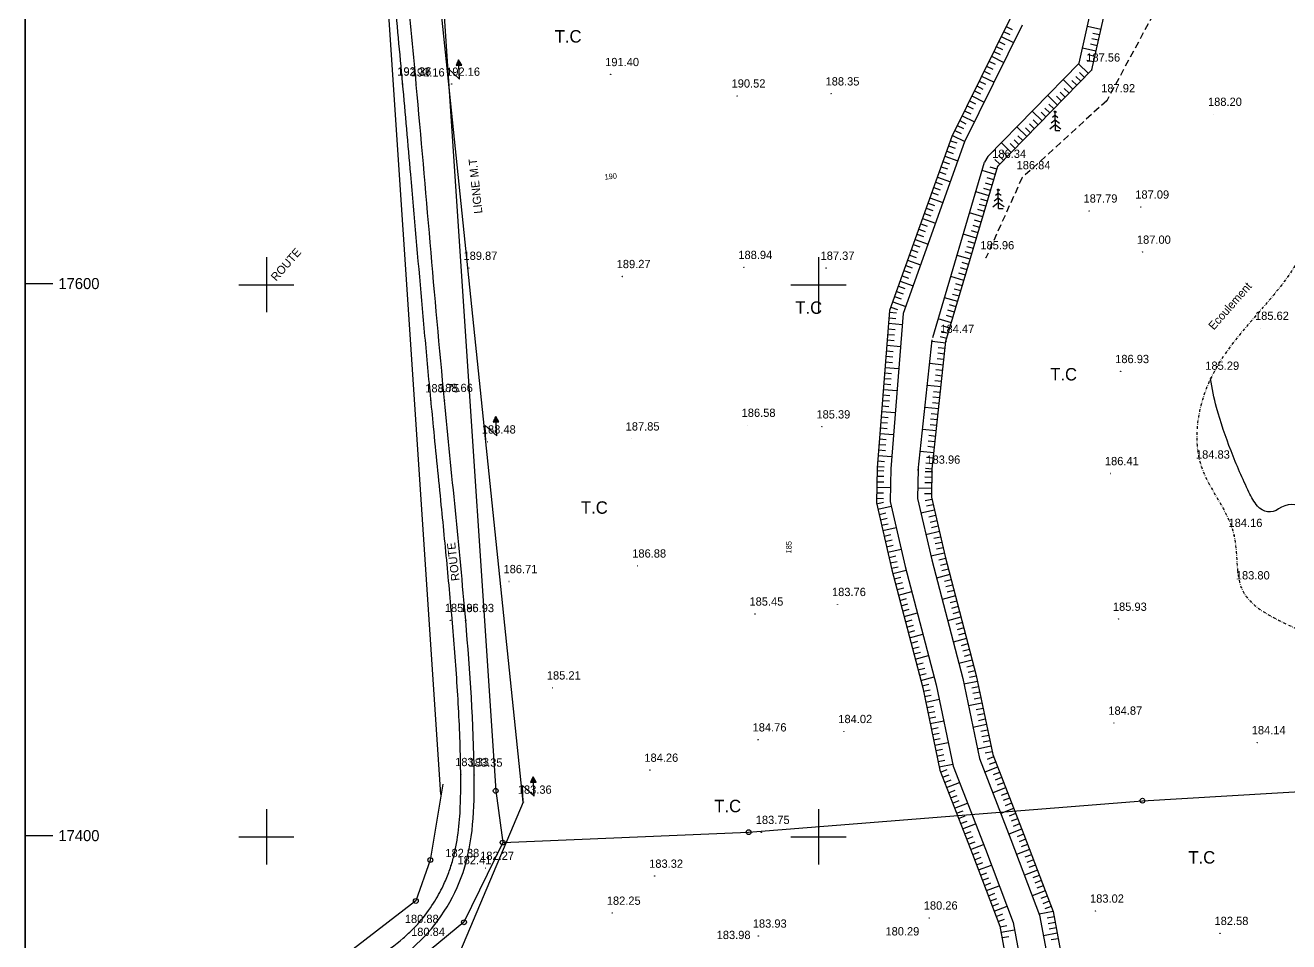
# Model space of a CAD drawing. Extents: x -83928 to -81707, y 15464 to 18601.
# Drawn here: x -83887.3 to -83429.7, y 17362 to 17694 of the extents above; entities that cross this region are included whole.
import ezdxf
from ezdxf.enums import TextEntityAlignment as Align

# ---------------------------------------------------------------- set-up
doc = ezdxf.new("R2010")
doc.units = 0
doc.header["$MEASUREMENT"] = 0
for name, pattern in [('ACAD_ISO03W100', [30, 12, -18]), ('INTERROMPU', [0.75, 0.5, -0.25]), ('TIRETPTx2', [2, 1, -0.5, 0, -0.5])]:
    doc.linetypes.add(name, pattern=pattern)
for name, color, linetype in [('ALT', 7, 'Continuous'), ('BORNE', 1, 'Continuous'), ('CarPerim', 7, 'Continuous'), ('Carroyage 1', 7, 'Continuous'), ('CarTexte', 7, 'Continuous'), ('CNiv_1', 1, 'Continuous'), ('CONST', 7, 'Continuous'), ('CORDONNE', 6, 'Continuous'), ('Cotation CN', 6, 'Continuous'), ('ECOULEMENT', 160, 'ACAD_ISO03W100'), ('electric', 50, 'Continuous'), ('LIMITE', 40, 'INTERROMPU'), ('POINTS', 3, 'Continuous'), ('Talus', 5, 'Continuous'), ('TITRE', 1, 'Continuous'), ('USL', 2, 'Continuous'), ('VOIRIE', 4, 'Continuous')]:
    doc.layers.add(name, color=color, linetype=linetype)

# ---------------------------------------------------------------- blocks, each defined once
blk = doc.blocks.new('CotaCNiv')
at = {"invisible_edges": 15}
blk.add_3dface([(-0.5, -0.5), (0.5, -0.5), (0.5, 0.5), (-0.5, 0.5)], dxfattribs=at)
blk.add_3dface([(-0.5, -0.5), (0.5, -0.5), (0.5, 0.5), (-0.5, 0.5)], dxfattribs=at)
blk.add_attdef('ALTCNIV', text='', height=0.4).set_placement((0, 0), align=Align.MIDDLE)
blk = doc.blocks.new('T10')
at = {"layer": 'USL'}
for p, q in [((0.02, 2.78), (-0.5, 2.4)), ((0.02, 3.53), (-0.26, 3.33)), ((-0.02, 3.53), (0.26, 3.33)), ((-0.02, 2.78), (0.5, 2.4)), ((0, 0), (0, 3.5)), ((-1, 0.34), (-0.02, 1.1)), ((0.02, 1.94), (-0.77, 1.36)), ((-0.02, 1.94), (0.77, 1.36)), ((-0.02, 1.1), (1.01, 0.34)), ((0, 0), (0.83, 0))]:
    blk.add_line(p, q, dxfattribs=at)
blk = doc.blocks.new('*X2')
for p, q in [((6.01, 6.5), (6.67, 7.16)), ((6.03, 6.56), (6.66, 7.19)), ((6.04, 6.5), (6.68, 7.14)), ((6.07, 6.63), (6.64, 7.21)), ((6.08, 6.5), (6.69, 7.12)), ((6.1, 6.7), (6.63, 7.23)), ((6.11, 6.5), (6.7, 7.09)), ((6.14, 6.77), (6.62, 7.26)), ((6.15, 6.5), (6.72, 7.07)), ((6.17, 6.84), (6.61, 7.28)), ((6.18, 6.5), (6.73, 7.05)), ((6.21, 6.91), (6.6, 7.3)), ((6.22, 6.5), (6.74, 7.02)), ((6.24, 6.98), (6.59, 7.33)), ((6.25, 6.5), (6.75, 7)), ((6.28, 7.06), (6.57, 7.35)), ((6.29, 6.5), (6.76, 6.97)), ((6.31, 7.13), (6.56, 7.38)), ((6.32, 6.5), (6.77, 6.95)), ((6.35, 7.2), (6.55, 7.4)), ((6.36, 6.5), (6.79, 6.93)), ((6.38, 7.27), (6.54, 7.42)), ((6.39, 6.5), (6.8, 6.9)), ((6.42, 7.34), (6.53, 7.45)), ((6.43, 6.5), (6.81, 6.88)), ((6.45, 7.41), (6.52, 7.47)), ((6.49, 7.48), (6.5, 7.49)), ((6.46, 6.5), (6.82, 6.86)), ((6.5, 6.5), (6.83, 6.83)), ((6.54, 6.5), (6.85, 6.81)), ((6.57, 6.5), (6.86, 6.79)), ((6.61, 6.5), (6.87, 6.76)), ((6.64, 6.5), (6.88, 6.74)), ((6.68, 6.5), (6.89, 6.72)), ((6.71, 6.5), (6.9, 6.69)), ((6.75, 6.5), (6.92, 6.67)), ((6.78, 6.5), (6.93, 6.64)), ((6.82, 6.5), (6.94, 6.62)), ((6.85, 6.5), (6.95, 6.6)), ((6.89, 6.5), (6.96, 6.57)), ((6.92, 6.5), (6.97, 6.55)), ((6.96, 6.5), (6.99, 6.53)), ((6.99, 6.5), (7, 6.5))]:
    blk.add_line(p, q)

msp = doc.modelspace()

# ---------------------------------------------------------------- linework, layer by layer
at = {"layer": 'BORNE', "color": 2, "extrusion": (4.63065e-06, 1.2885e-05, 1)}
for centre in [(-83716.93, 17416.65, 207.68), (-83482.7, 17413.05, 207.68), (-83625.32, 17401.68, 207.68), (-83714.4, 17397.89, 207.68), (-83740.62, 17391.57, 207.68), (-83745.85, 17376.74, 207.68), (-83728.43, 17369.02, 207.68)]:
    msp.add_circle(centre, 0.877, dxfattribs=at)
at = {"layer": 'CarPerim'}
msp.add_line((-83887.33, 18600.42), (-83887.33, 17000.42), dxfattribs=at)
at = {"layer": 'Carroyage 1'}
for p, q in [((-83887.33, 17610.42), (-83887.33, 17590.42)), ((-83800, 17610), (-83800, 17590)), ((-83600, 17610), (-83600, 17590)), ((-83887.33, 17600.42), (-83877.33, 17600.42)), ((-83810, 17600), (-83790, 17600)), ((-83610, 17600), (-83590, 17600)), ((-83887.33, 17410.42), (-83887.33, 17390.42)), ((-83800, 17410), (-83800, 17390)), ((-83600, 17410), (-83600, 17390)), ((-83887.33, 17400.42), (-83877.33, 17400.42)), ((-83810, 17400), (-83790, 17400)), ((-83610, 17400), (-83590, 17400))]:
    msp.add_line(p, q, dxfattribs=at)
at = {"layer": 'CNiv_1', "color": 0}
msp.add_lwpolyline([(-81721.1, 18600.42), (-81721.1, 15464.43), (-83887.33, 15464.43), (-83887.33, 18600.42)], close=True, dxfattribs=at)
at = {"layer": 'CNiv_1', "elevation": 185}
msp.add_lwpolyline([(-83169.31, 17527.63, 0.044303), (-83285.33, 17506.33, 0.002065), (-83326.25, 17494.82, 0.014558), (-83332, 17493, 0.346318), (-83340.62, 17479.47, -0.410778), (-83349.5, 17468.5, -0.098954), (-83360.59, 17469.46, -0.097114), (-83370.67, 17474.67, -0.034966), (-83376.39, 17479.9, 0.037505), (-83381.75, 17484.75, 0.082405), (-83395.33, 17492.1, -0.074314), (-83410.5, 17500, -0.169), (-83417.35, 17509.85, 0.179844), (-83424, 17519, 0.315693), (-83433.36, 17518.76, -0.406207), (-83441, 17519.8, -0.054237), (-83444.1, 17524.79, -0.019423), (-83450.6, 17539.8, -0.023646), (-83455.84, 17555.49, -0.036463), (-83458, 17566)], format="xyb", dxfattribs=at)
at = {"layer": 'CORDONNE', "extrusion": (0.000932032, -0.005533, 0.999984)}
for p, q in [((-83733.89, 17672.28, 207.6), (-83734.2, 17678.27, 207.63)), ((-83734.2, 17678.27, 207.63), (-83730, 17674.48, 207.61)), ((-83730.36, 17681.47, 207.65), (-83731.25, 17679.42, 207.64)), ((-83731.25, 17679.42, 207.64), (-83729.26, 17679.52, 207.63)), ((-83730, 17674.48, 207.61), (-83730.36, 17681.47, 207.65)), ((-83729.26, 17679.52, 207.63), (-83730.36, 17681.47, 207.65)), ((-83716.94, 17552.23, 206.05), (-83717.83, 17550.19, 206.04)), ((-83717.83, 17550.19, 206.04), (-83715.84, 17550.29, 206.04)), ((-83716.58, 17545.24, 206.01), (-83716.94, 17552.23, 206.05)), ((-83715.84, 17550.29, 206.04), (-83716.94, 17552.23, 206.05)), ((-83720.47, 17543.04, 206), (-83720.78, 17549.04, 206.03)), ((-83720.78, 17549.04, 206.03), (-83716.58, 17545.24, 206.01)), ((-83706.93, 17412.56, 204.39), (-83707.23, 17418.56, 204.42)), ((-83707.23, 17418.56, 204.42), (-83703.03, 17414.76, 204.4)), ((-83703.39, 17421.75, 204.44), (-83704.29, 17419.71, 204.42)), ((-83704.29, 17419.71, 204.42), (-83702.29, 17419.81, 204.42)), ((-83703.03, 17414.76, 204.4), (-83703.39, 17421.75, 204.44)), ((-83702.29, 17419.81, 204.42), (-83703.39, 17421.75, 204.44))]:
    msp.add_line(p, q, dxfattribs=at)
at = {"layer": 'ECOULEMENT', "linetype": 'ByBlock', "extrusion": (0.000932032, -0.005533, 0.999984)}
for p, q in [((-83505.6, 17680.29, 206.96), (-83499.27, 17708.64, 207.28)), ((-83501.03, 17677.81, 206.93), (-83494.39, 17707.55, 207.27)), ((-83538.66, 17646.41, 206.64), (-83505.6, 17680.29, 206.95)), ((-83535.08, 17642.92, 206.62), (-83501.03, 17677.81, 206.93)), ((-83558.65, 17580.92, 205.93), (-83539.88, 17644.34, 206.63)), ((-83553.86, 17579.5, 205.92), (-83535.08, 17642.92, 206.62)), ((-83563.91, 17532.66, 205.37), (-83558.83, 17580.03, 205.92)), ((-83558.94, 17532.13, 205.36), (-83553.86, 17579.5, 205.92))]:
    msp.add_line(p, q, dxfattribs=at)
for points, elevation in [([(-83530.91, 17696.65), (-83551.86, 17654.14), (-83574.41, 17591.04), (-83578.93, 17534.07)], 31.48), ([(-83526.42, 17694.44), (-83547.25, 17652.18), (-83569.48, 17589.98), (-83573.95, 17533.68)], 31.48), ([(-83538.82, 17646.85), (-83540.03, 17644.78)], 31.14), ([(-83578.93, 17534.07), (-83579.2, 17521.43), (-83573.61, 17497.2), (-83562.42, 17454.35), (-83556.2, 17424.54), (-83544.39, 17394.11), (-83534.44, 17368.02), (-83530.09, 17344.42), (-83526.98, 17325.79), (-83525.29, 17304.03)], 31.48), ([(-83573.93, 17533.97), (-83574.19, 17521.94), (-83568.75, 17498.4), (-83557.55, 17455.49), (-83551.39, 17425.96), (-83539.72, 17395.9), (-83529.61, 17369.38), (-83525.17, 17345.29), (-83522.02, 17326.4), (-83520.31, 17304.41)], 31.48), ([(-83564.07, 17533.76), (-83564.3, 17522.96), (-83559.17, 17500.76), (-83547.94, 17457.75), (-83541.89, 17428.78), (-83530.51, 17399.45), (-83520.07, 17372.05), (-83515.45, 17347), (-83512.21, 17327.59), (-83510.46, 17305.18)], 31.48), ([(-83559.07, 17533.65), (-83559.28, 17523.48), (-83554.31, 17501.95), (-83543.07, 17458.89), (-83537.08, 17430.2), (-83525.84, 17401.24), (-83515.23, 17373.41), (-83510.52, 17347.86), (-83507.24, 17328.2), (-83505.48, 17305.57)], 31.48)]:
    msp.add_lwpolyline(points, dxfattribs=dict(at, elevation=elevation))
at = {"layer": 'ECOULEMENT', "linetype": 'TIRETPTx2'}
msp.add_spline([(-83412.99, 17654.96, 206.38), (-83427.86, 17606.23, 205.84), (-83457.92, 17566.15, 205.46), (-83461.3, 17533.98, 205.08), (-83449.51, 17509.19, 204.74), (-83446.86, 17490.2, 204.51), (-83413.23, 17466.71, 204.12), (-83402.6, 17441.3, 203.78), (-83408.84, 17351.67, 202.72), (-83416.67, 17264.94, 201.7), (-83412.77, 17258.92, 201.62)], degree=3, dxfattribs=at)
at = {"layer": 'electric', "extrusion": (0.000932032, -0.005533, 0.999984)}
for q in [(-83747.24, 17800.8, 209.19), (-83732.36, 17352.56, 203.74)]:
    msp.add_line((-83706.93, 17412.56, 204.39), q, dxfattribs=at)
at = {"layer": 'LIMITE', "linetype": 'INTERROMPU', "ltscale": 5, "extrusion": (0.000932032, -0.005533, 0.999984), "elevation": 31.98}
msp.add_lwpolyline([(-83450.37, 17800.27), (-83454.12, 17752.44), (-83467.94, 17737.56), (-83470.06, 17714.77), (-83495.77, 17667.11), (-83526.42, 17639.24), (-83539.54, 17610.23)], dxfattribs=at)
at = {"layer": 'POINTS', "extrusion": (0.002059, -0.012217, 0.999923)}
for centre in [(-83675.54, 17675.27, -182.42), (-83675.54, 17675.27, -182.42), (-83501.28, 17676.92, -182.42), (-83750.84, 17671.87, -182.42), (-83750.83, 17671.77, -182.42), (-83745.94, 17671.52, -182.42), (-83733.13, 17671.77, -182.42), (-83733.13, 17671.77, -182.42), (-83595.71, 17668.26, -182.42), (-83595.71, 17668.26, -182.42), (-83629.75, 17667.5, -182.42), (-83629.75, 17667.5, -182.42), (-83495.86, 17665.77, -182.42), (-83457.19, 17660.87, -182.42), (-83535.33, 17642.02, -182.42), (-83526.51, 17637.9, -182.42), (-83483.53, 17627.26, -182.42), (-83502.27, 17625.83, -182.42), (-83539.64, 17608.89, -182.42), (-83482.93, 17610.91, -182.42), (-83482.93, 17610.91, -182.42), (-83726.84, 17605.08, -182.42), (-83726.84, 17605.08, -182.42), (-83627.29, 17605.38, -182.42), (-83627.29, 17605.38, -182.42), (-83597.51, 17605.09, -182.42), (-83597.51, 17605.09, -182.42), (-83671.36, 17602.08, -182.42), (-83671.36, 17602.08, -182.42), (-83440.16, 17583.33, -182.42), (-83440.16, 17583.33, -182.42), (-83554.11, 17578.6, -182.42), (-83490.8, 17567.67, -182.42), (-83490.8, 17567.67, -182.42), (-83458.17, 17565.25, -182.42), (-83458.17, 17565.25, -182.42), (-83740.69, 17557.06, -182.42), (-83735.73, 17557.2, -182.42), (-83626.1, 17548.19, -182.42), (-83626.1, 17548.19, -182.42), (-83599.01, 17547.61, -182.42), (-83599.01, 17547.61, -182.42), (-83720.19, 17542.16, -182.42), (-83720.19, 17542.16, -182.42), (-83668.11, 17543.25, -182.42), (-83668.11, 17543.25, -182.42), (-83559.18, 17531.22, -182.42), (-83461.54, 17533.08, -182.42), (-83461.54, 17533.08, -182.42), (-83494.53, 17530.69, -182.42), (-83494.53, 17530.69, -182.42), (-83449.75, 17508.29, -182.42), (-83449.75, 17508.29, -182.42), (-83665.72, 17497.22, -182.42), (-83665.72, 17497.22, -182.42), (-83712.35, 17491.56, -182.42), (-83712.35, 17491.56, -182.42), (-83447.1, 17489.3, -182.42), (-83447.1, 17489.3, -182.42), (-83593.37, 17483.27, -182.42), (-83593.37, 17483.27, -182.42), (-83733.62, 17477.48, -182.42), (-83728.05, 17477.45, -182.42), (-83623.26, 17479.81, -182.42), (-83623.26, 17479.81, -182.42), (-83491.63, 17477.92, -182.42), (-83491.63, 17477.92, -182.42), (-83696.65, 17453.03, -182.42), (-83696.65, 17453.03, -182.42), (-83493.28, 17440.27, -182.42), (-83493.28, 17440.27, -182.42), (-83591.08, 17437.24, -182.42), (-83591.08, 17437.24, -182.42), (-83622.13, 17434.21, -182.42), (-83622.13, 17434.21, -182.42), (-83441.34, 17433.2, -182.42), (-83441.34, 17433.2, -182.42), (-83729.86, 17421.65, -182.42), (-83724.98, 17421.45, -182.42), (-83661.33, 17423.22, -182.42), (-83661.33, 17423.22, -182.42), (-83707.17, 17411.65, -182.42), (-83707.17, 17411.65, -182.42), (-83620.98, 17400.69, -182.42), (-83620.98, 17400.69, -182.42), (-83733.41, 17388.69, -182.42), (-83729.01, 17386.13, -182.42), (-83720.8, 17387.68, -182.42), (-83659.59, 17384.82, -182.42), (-83659.59, 17384.82, -182.42), (-83674.94, 17371.41, -182.42), (-83499.91, 17372.18, -182.42), (-83499.91, 17372.18, -182.42), (-83560.13, 17369.68, -182.42), (-83560.13, 17369.68, -182.42), (-83622.05, 17363.13, -182.42), (-83622.05, 17363.13, -182.42), (-83454.82, 17364.08, -182.42), (-83454.82, 17364.08, -182.42)]:
    msp.add_circle(centre, 0.05, dxfattribs=at)
at = {"layer": 'Talus', "linetype": 'ByBlock', "extrusion": (0.000932032, -0.005533, 0.999984)}
for p, q in [((-83532.08, 17693.51, 207.24), (-83529.83, 17692.41, 207.23)), ((-83497.76, 17692.45, 207.1), (-83502.64, 17693.54, 207.11)), ((-83534.73, 17688.13, 207.21), (-83532.49, 17687.02, 207.2)), ((-83533.84, 17689.92, 207.22), (-83529.36, 17687.71, 207.2)), ((-83532.96, 17691.72, 207.23), (-83530.72, 17690.61, 207.22)), ((-83498.63, 17688.55, 207.06), (-83501.07, 17689.09, 207.06)), ((-83498.2, 17690.5, 207.08), (-83500.64, 17691.04, 207.08)), ((-83537.38, 17682.75, 207.18), (-83532.9, 17680.54, 207.16)), ((-83536.5, 17684.54, 207.19), (-83534.26, 17683.44, 207.18)), ((-83535.61, 17686.34, 207.2), (-83533.37, 17685.23, 207.19)), ((-83499.51, 17684.64, 207.01), (-83504.38, 17685.73, 207.02)), ((-83499.94, 17682.69, 206.99), (-83502.38, 17683.24, 207)), ((-83499.07, 17686.59, 207.03), (-83501.51, 17687.14, 207.04)), ((-83539.15, 17679.16, 207.16), (-83536.91, 17678.06, 207.15)), ((-83538.27, 17680.95, 207.17), (-83536.02, 17679.85, 207.16)), ((-83502.26, 17676.55, 206.92), (-83505.84, 17680.04, 206.95)), ((-83500.38, 17680.74, 206.97), (-83502.82, 17681.28, 206.97)), ((-83541.8, 17673.78, 207.14), (-83539.56, 17672.67, 207.13)), ((-83540.92, 17675.57, 207.14), (-83536.43, 17673.36, 207.13)), ((-83540.03, 17677.37, 207.15), (-83537.79, 17676.26, 207.15)), ((-83507.85, 17670.83, 206.87), (-83511.43, 17674.32, 206.89)), ((-83506.45, 17672.26, 206.88), (-83508.24, 17674, 206.9)), ((-83505.05, 17673.69, 206.9), (-83506.84, 17675.44, 206.91)), ((-83503.66, 17675.12, 206.91), (-83505.45, 17676.87, 206.92)), ((-83543.57, 17670.19, 207.12), (-83541.33, 17669.09, 207.11)), ((-83542.69, 17671.99, 207.13), (-83540.45, 17670.88, 207.12)), ((-83510.64, 17667.96, 206.85), (-83512.43, 17669.71, 206.86)), ((-83509.24, 17669.4, 206.86), (-83511.03, 17671.14, 206.87)), ((-83546.23, 17664.81, 207.09), (-83543.98, 17663.7, 207.08)), ((-83545.34, 17666.6, 207.1), (-83543.1, 17665.5, 207.09)), ((-83544.46, 17668.4, 207.11), (-83539.97, 17666.19, 207.09)), ((-83513.43, 17665.1, 206.82), (-83517.01, 17668.59, 206.84)), ((-83514.83, 17663.67, 206.81), (-83516.62, 17665.42, 206.82)), ((-83512.04, 17666.53, 206.83), (-83513.83, 17668.28, 206.84)), ((-83547.99, 17661.22, 207.07), (-83543.51, 17659.01, 207.06)), ((-83547.11, 17663.02, 207.08), (-83544.87, 17661.91, 207.07)), ((-83519.02, 17659.38, 206.77), (-83522.6, 17662.87, 206.79)), ((-83517.62, 17660.81, 206.78), (-83519.41, 17662.55, 206.79)), ((-83516.23, 17662.24, 206.8), (-83518.02, 17663.99, 206.81)), ((-83550.65, 17655.84, 207.04), (-83548.4, 17654.74, 207.04)), ((-83549.76, 17657.63, 207.05), (-83547.52, 17656.53, 207.05)), ((-83548.88, 17659.43, 207.06), (-83546.64, 17658.32, 207.05)), ((-83524.61, 17653.65, 206.72), (-83528.19, 17657.14, 206.74)), ((-83523.21, 17655.08, 206.73), (-83525, 17656.83, 206.74)), ((-83521.81, 17656.51, 206.74), (-83523.6, 17658.26, 206.75)), ((-83520.42, 17657.95, 206.76), (-83522.21, 17659.69, 206.77)), ((-83552.25, 17652.18, 207.03), (-83549.89, 17651.34, 207.02)), ((-83551.53, 17654.05, 207.04), (-83547.05, 17651.84, 207.02)), ((-83530.2, 17647.93, 206.67), (-83533.77, 17651.42, 206.69)), ((-83528.8, 17649.36, 206.68), (-83530.59, 17651.1, 206.69)), ((-83527.4, 17650.79, 206.69), (-83529.19, 17652.53, 206.7)), ((-83526.01, 17652.22, 206.71), (-83527.79, 17653.97, 206.72)), ((-83554.27, 17646.53, 207), (-83549.56, 17644.85, 206.98)), ((-83553.59, 17648.41, 207.01), (-83551.24, 17647.57, 207)), ((-83552.92, 17650.3, 207.02), (-83550.56, 17649.46, 207.01)), ((-83532.99, 17645.06, 206.64), (-83534.78, 17646.81, 206.65)), ((-83531.59, 17646.49, 206.65), (-83533.38, 17648.24, 206.67)), ((-83555.61, 17642.76, 206.98), (-83553.26, 17641.92, 206.97)), ((-83554.94, 17644.65, 206.99), (-83552.58, 17643.81, 206.98)), ((-83535.41, 17641.82, 206.61), (-83537.8, 17642.53, 206.62)), ((-83534.39, 17643.63, 206.63), (-83536.18, 17645.38, 206.64)), ((-83557.63, 17637.11, 206.95), (-83555.28, 17636.27, 206.94)), ((-83556.96, 17639, 206.96), (-83552.25, 17637.32, 206.94)), ((-83556.28, 17640.88, 206.97), (-83553.93, 17640.04, 206.96)), ((-83535.98, 17639.91, 206.59), (-83540.77, 17641.33, 206.6)), ((-83536.54, 17637.99, 206.57), (-83538.94, 17638.7, 206.57)), ((-83558.98, 17633.35, 206.93), (-83556.62, 17632.51, 206.92)), ((-83558.3, 17635.23, 206.94), (-83555.95, 17634.39, 206.93)), ((-83538.25, 17632.24, 206.5), (-83543.04, 17633.66, 206.52)), ((-83537.68, 17634.15, 206.52), (-83540.08, 17634.86, 206.53)), ((-83537.11, 17636.07, 206.55), (-83539.51, 17636.78, 206.55)), ((-83560.32, 17629.58, 206.91), (-83557.97, 17628.74, 206.9)), ((-83559.65, 17631.46, 206.92), (-83554.94, 17629.78, 206.9)), ((-83539.38, 17628.4, 206.46), (-83541.78, 17629.11, 206.47)), ((-83538.81, 17630.32, 206.48), (-83541.21, 17631.03, 206.49)), ((-83562.34, 17623.93, 206.88), (-83557.63, 17622.25, 206.87)), ((-83561.67, 17625.81, 206.89), (-83559.31, 17624.97, 206.88)), ((-83561, 17627.7, 206.9), (-83558.64, 17626.86, 206.89)), ((-83540.52, 17624.57, 206.42), (-83545.31, 17625.98, 206.43)), ((-83541.09, 17622.65, 206.4), (-83543.48, 17623.36, 206.4)), ((-83539.95, 17626.48, 206.44), (-83542.35, 17627.19, 206.45)), ((-83563.69, 17620.16, 206.86), (-83561.33, 17619.32, 206.85)), ((-83563.01, 17622.05, 206.87), (-83560.66, 17621.21, 206.86)), ((-83542.22, 17618.81, 206.35), (-83544.62, 17619.52, 206.36)), ((-83541.65, 17620.73, 206.38), (-83544.05, 17621.44, 206.38)), ((-83565.71, 17614.51, 206.83), (-83563.35, 17613.67, 206.82)), ((-83565.03, 17616.4, 206.84), (-83560.32, 17614.72, 206.83)), ((-83564.36, 17618.28, 206.85), (-83562.01, 17617.44, 206.84)), ((-83542.79, 17616.9, 206.33), (-83547.58, 17618.31, 206.34)), ((-83543.36, 17614.98, 206.31), (-83545.75, 17615.69, 206.32)), ((-83567.05, 17610.75, 206.81), (-83564.7, 17609.91, 206.8)), ((-83566.38, 17612.63, 206.82), (-83564.03, 17611.79, 206.81)), ((-83545.06, 17609.22, 206.25), (-83549.85, 17610.64, 206.26)), ((-83544.49, 17611.14, 206.27), (-83546.89, 17611.85, 206.27)), ((-83543.92, 17613.06, 206.29), (-83546.32, 17613.77, 206.3)), ((-83569.07, 17605.1, 206.78), (-83566.72, 17604.26, 206.77)), ((-83568.4, 17606.98, 206.79), (-83566.04, 17606.14, 206.78)), ((-83567.73, 17608.86, 206.8), (-83563.02, 17607.18, 206.79)), ((-83546.2, 17605.39, 206.2), (-83548.59, 17606.1, 206.21)), ((-83545.63, 17607.31, 206.23), (-83548.02, 17608.02, 206.23)), ((-83570.42, 17601.33, 206.76), (-83565.71, 17599.65, 206.75)), ((-83569.74, 17603.21, 206.77), (-83567.39, 17602.37, 206.76)), ((-83547.33, 17601.55, 206.16), (-83552.13, 17602.97, 206.17)), ((-83547.9, 17599.64, 206.14), (-83550.3, 17600.35, 206.15)), ((-83546.76, 17603.47, 206.18), (-83549.16, 17604.18, 206.19)), ((-83571.76, 17597.56, 206.74), (-83569.41, 17596.72, 206.73)), ((-83571.09, 17599.45, 206.75), (-83568.74, 17598.61, 206.74)), ((-83549.03, 17595.8, 206.1), (-83551.43, 17596.51, 206.1)), ((-83548.47, 17597.72, 206.12), (-83550.86, 17598.43, 206.13)), ((-83573.78, 17591.91, 206.71), (-83571.43, 17591.07, 206.71)), ((-83573.11, 17593.8, 206.72), (-83568.4, 17592.12, 206.71)), ((-83572.44, 17595.68, 206.73), (-83570.08, 17594.84, 206.73)), ((-83549.6, 17593.88, 206.08), (-83554.4, 17595.3, 206.09)), ((-83550.17, 17591.97, 206.06), (-83552.57, 17592.68, 206.06)), ((-83574.46, 17588, 206.69), (-83571.97, 17587.81, 206.69)), ((-83574.3, 17590, 206.7), (-83571.8, 17589.8, 206.7)), ((-83551.87, 17586.21, 205.99), (-83556.67, 17587.63, 206)), ((-83551.31, 17588.13, 206.01), (-83553.7, 17588.84, 206.02)), ((-83550.74, 17590.05, 206.03), (-83553.13, 17590.76, 206.04)), ((-83574.93, 17582.02, 206.66), (-83572.44, 17581.83, 206.66)), ((-83574.78, 17584.02, 206.67), (-83572.28, 17583.82, 206.67)), ((-83574.62, 17586.01, 206.68), (-83569.63, 17585.62, 206.67)), ((-83553.01, 17582.38, 205.95), (-83555.41, 17583.09, 205.96)), ((-83552.44, 17584.3, 205.97), (-83554.84, 17585.01, 205.98)), ((-83575.25, 17578.04, 206.64), (-83570.27, 17577.64, 206.63)), ((-83575.09, 17580.03, 206.65), (-83572.6, 17579.83, 206.64)), ((-83553.93, 17578.86, 205.91), (-83558.9, 17579.39, 205.92)), ((-83553.58, 17580.46, 205.93), (-83555.97, 17581.17, 205.93)), ((-83575.57, 17574.05, 206.62), (-83573.08, 17573.85, 206.61)), ((-83575.41, 17576.04, 206.63), (-83572.92, 17575.84, 206.62)), ((-83554.57, 17572.89, 205.84), (-83557.05, 17573.16, 205.84)), ((-83554.36, 17574.88, 205.86), (-83556.84, 17575.14, 205.87)), ((-83554.14, 17576.87, 205.89), (-83556.63, 17577.13, 205.89)), ((-83575.88, 17570.06, 206.59), (-83570.9, 17569.67, 206.59)), ((-83575.73, 17572.05, 206.6), (-83573.23, 17571.86, 206.6)), ((-83554.78, 17570.9, 205.82), (-83559.75, 17571.43, 205.82)), ((-83554.99, 17568.91, 205.79), (-83557.48, 17569.18, 205.8)), ((-83576.36, 17564.08, 206.56), (-83573.87, 17563.88, 206.56)), ((-83576.2, 17566.07, 206.57), (-83573.71, 17565.88, 206.57)), ((-83576.04, 17568.07, 206.58), (-83573.55, 17567.87, 206.58)), ((-83555.42, 17564.94, 205.75), (-83557.91, 17565.2, 205.75)), ((-83555.21, 17566.92, 205.77), (-83557.69, 17567.19, 205.77)), ((-83576.68, 17560.09, 206.54), (-83574.18, 17559.89, 206.54)), ((-83576.52, 17562.09, 206.55), (-83571.53, 17561.69, 206.54)), ((-83555.63, 17562.95, 205.72), (-83560.61, 17563.48, 205.73)), ((-83556.06, 17558.97, 205.68), (-83558.55, 17559.24, 205.68)), ((-83555.85, 17560.96, 205.7), (-83558.33, 17561.23, 205.7)), ((-83576.99, 17556.11, 206.52), (-83574.5, 17555.91, 206.51)), ((-83576.83, 17558.1, 206.53), (-83574.34, 17557.9, 206.52)), ((-83556.49, 17554.99, 205.63), (-83561.46, 17555.53, 205.64)), ((-83556.27, 17556.98, 205.65), (-83558.76, 17557.25, 205.66)), ((-83577.47, 17550.12, 206.48), (-83574.98, 17549.93, 206.48)), ((-83577.31, 17552.12, 206.5), (-83574.82, 17551.92, 206.49)), ((-83577.15, 17554.11, 206.51), (-83572.17, 17553.72, 206.5)), ((-83556.91, 17551.02, 205.58), (-83559.4, 17551.28, 205.59)), ((-83556.7, 17553, 205.61), (-83559.18, 17553.27, 205.61)), ((-83577.78, 17546.14, 206.46), (-83572.8, 17545.74, 206.46)), ((-83577.63, 17548.13, 206.47), (-83575.13, 17547.93, 206.47)), ((-83557.34, 17547.04, 205.54), (-83562.31, 17547.57, 205.54)), ((-83557.12, 17549.03, 205.56), (-83559.61, 17549.29, 205.56)), ((-83578.1, 17542.15, 206.44), (-83575.61, 17541.95, 206.44)), ((-83577.94, 17544.14, 206.45), (-83575.45, 17543.95, 206.45)), ((-83557.98, 17541.07, 205.47), (-83560.46, 17541.34, 205.47)), ((-83557.76, 17543.06, 205.49), (-83560.25, 17543.33, 205.49)), ((-83557.55, 17545.05, 205.51), (-83560.04, 17545.32, 205.52)), ((-83578.42, 17538.16, 206.42), (-83573.43, 17537.77, 206.41)), ((-83578.26, 17540.16, 206.43), (-83575.77, 17539.96, 206.43)), ((-83558.19, 17539.09, 205.44), (-83563.16, 17539.62, 205.45)), ((-83558.4, 17537.1, 205.42), (-83560.89, 17537.36, 205.42)), ((-83578.8, 17532.63, 206.39), (-83576.3, 17532.58, 206.39)), ((-83578.73, 17534.17, 206.4), (-83576.24, 17533.98, 206.39)), ((-83578.58, 17536.17, 206.41), (-83576.08, 17535.97, 206.41)), ((-83558.93, 17532.21, 206.37), (-83561.43, 17532.26, 206.37)), ((-83558.83, 17533.12, 205.37), (-83561.31, 17533.39, 205.38)), ((-83558.62, 17535.11, 205.4), (-83561.1, 17535.37, 205.4)), ((-83578.88, 17528.63, 206.37), (-83576.38, 17528.58, 206.36)), ((-83578.84, 17530.63, 206.38), (-83576.34, 17530.58, 206.38)), ((-83559.02, 17528.21, 206.35), (-83561.52, 17528.26, 206.35)), ((-83558.98, 17530.21, 206.36), (-83561.47, 17530.26, 206.36)), ((-83579.01, 17522.63, 206.33), (-83576.51, 17522.58, 206.33)), ((-83578.97, 17524.63, 206.34), (-83576.47, 17524.58, 206.34)), ((-83578.93, 17526.63, 206.36), (-83573.93, 17526.53, 206.35)), ((-83559.06, 17526.21, 206.34), (-83564.06, 17526.32, 206.34)), ((-83559.1, 17524.21, 206.32), (-83561.6, 17524.26, 206.33)), ((-83578.97, 17520.64, 206.32), (-83576.5, 17521.21, 206.32)), ((-83578.52, 17518.69, 206.31), (-83573.65, 17519.82, 206.31)), ((-83558.04, 17518.33, 206.29), (-83562.91, 17517.21, 206.29)), ((-83558.94, 17522.23, 206.31), (-83561.38, 17521.67, 206.31)), ((-83558.49, 17520.28, 206.3), (-83560.93, 17519.72, 206.3)), ((-83578.07, 17516.75, 206.3), (-83575.63, 17517.31, 206.3)), ((-83577.62, 17514.8, 206.29), (-83575.18, 17515.36, 206.29)), ((-83577.17, 17512.85, 206.28), (-83574.73, 17513.41, 206.28)), ((-83557.59, 17516.38, 206.28), (-83560.03, 17515.82, 206.28)), ((-83557.14, 17514.44, 206.27), (-83559.58, 17513.87, 206.27)), ((-83576.72, 17510.9, 206.27), (-83571.85, 17512.03, 206.27)), ((-83576.27, 17508.95, 206.26), (-83573.83, 17509.51, 206.26)), ((-83556.24, 17510.54, 206.25), (-83561.11, 17509.41, 206.24)), ((-83556.69, 17512.49, 206.26), (-83559.13, 17511.92, 206.26)), ((-83575.82, 17507, 206.24), (-83573.38, 17507.57, 206.25)), ((-83575.37, 17505.05, 206.23), (-83572.93, 17505.62, 206.23)), ((-83574.92, 17503.11, 206.22), (-83570.05, 17504.23, 206.22)), ((-83555.79, 17508.59, 206.23), (-83558.23, 17508.03, 206.23)), ((-83555.34, 17506.64, 206.22), (-83557.78, 17506.08, 206.22)), ((-83554.89, 17504.69, 206.21), (-83557.33, 17504.13, 206.21)), ((-83574.47, 17501.16, 206.21), (-83572.03, 17501.72, 206.21)), ((-83574.02, 17499.21, 206.2), (-83571.58, 17499.77, 206.2)), ((-83554.44, 17502.74, 206.2), (-83559.31, 17501.62, 206.2)), ((-83553.97, 17500.8, 206.19), (-83556.39, 17500.17, 206.19)), ((-83573.57, 17497.26, 206.19), (-83571.13, 17497.82, 206.19)), ((-83573.08, 17495.32, 206.18), (-83568.24, 17496.58, 206.18)), ((-83553.46, 17498.87, 206.18), (-83555.88, 17498.23, 206.18)), ((-83552.96, 17496.93, 206.17), (-83555.38, 17496.3, 206.17)), ((-83572.57, 17493.39, 206.17), (-83570.15, 17494.02, 206.17)), ((-83572.07, 17491.45, 206.15), (-83569.65, 17492.08, 206.16)), ((-83552.45, 17495, 206.16), (-83557.29, 17493.73, 206.15)), ((-83551.95, 17493.06, 206.15), (-83554.37, 17492.43, 206.14)), ((-83551.44, 17491.13, 206.13), (-83553.86, 17490.49, 206.13)), ((-83571.56, 17489.52, 206.14), (-83569.14, 17490.15, 206.15)), ((-83571.05, 17487.58, 206.13), (-83566.22, 17488.84, 206.14)), ((-83570.55, 17485.65, 206.12), (-83568.13, 17486.28, 206.12)), ((-83550.43, 17487.25, 206.11), (-83555.27, 17485.99, 206.11)), ((-83550.94, 17489.19, 206.12), (-83553.36, 17488.56, 206.12)), ((-83570.04, 17483.71, 206.11), (-83567.63, 17484.34, 206.11)), ((-83569.54, 17481.78, 206.1), (-83567.12, 17482.41, 206.1)), ((-83549.93, 17485.32, 206.1), (-83552.35, 17484.69, 206.1)), ((-83549.42, 17483.38, 206.09), (-83551.84, 17482.75, 206.09)), ((-83548.92, 17481.45, 206.08), (-83551.34, 17480.82, 206.08)), ((-83569.03, 17479.84, 206.09), (-83564.2, 17481.1, 206.09)), ((-83568.53, 17477.91, 206.08), (-83566.11, 17478.54, 206.08)), ((-83548.41, 17479.51, 206.07), (-83553.25, 17478.25, 206.06)), ((-83547.91, 17477.58, 206.06), (-83550.33, 17476.95, 206.05)), ((-83568.02, 17475.97, 206.07), (-83565.6, 17476.6, 206.07)), ((-83567.52, 17474.03, 206.05), (-83565.1, 17474.67, 206.06)), ((-83567.01, 17472.1, 206.04), (-83562.17, 17473.36, 206.05)), ((-83547.4, 17475.64, 206.04), (-83549.82, 17475.01, 206.04)), ((-83546.9, 17473.71, 206.03), (-83549.31, 17473.08, 206.03)), ((-83566.51, 17470.16, 206.03), (-83564.09, 17470.8, 206.03)), ((-83566, 17468.23, 206.02), (-83563.58, 17468.86, 206.02)), ((-83546.39, 17471.77, 206.02), (-83551.23, 17470.51, 206.02)), ((-83545.89, 17469.84, 206.01), (-83548.3, 17469.21, 206.01)), ((-83545.38, 17467.9, 206), (-83547.8, 17467.27, 206)), ((-83565.5, 17466.29, 206.01), (-83563.08, 17466.93, 206.01)), ((-83564.99, 17464.36, 206), (-83560.15, 17465.62, 206)), ((-83564.49, 17462.42, 205.99), (-83562.07, 17463.06, 205.99)), ((-83544.37, 17464.03, 205.98), (-83549.21, 17462.77, 205.97)), ((-83544.87, 17465.97, 205.99), (-83547.29, 17465.34, 205.99)), ((-83563.98, 17460.49, 205.98), (-83561.56, 17461.12, 205.98)), ((-83563.48, 17458.55, 205.96), (-83561.06, 17459.19, 205.97)), ((-83543.86, 17462.1, 205.97), (-83546.28, 17461.47, 205.97)), ((-83543.36, 17460.16, 205.96), (-83545.78, 17459.53, 205.95)), ((-83562.97, 17456.62, 205.95), (-83558.13, 17457.88, 205.96)), ((-83562.46, 17454.68, 205.94), (-83560.05, 17455.32, 205.94)), ((-83542.46, 17456.27, 205.93), (-83547.35, 17455.25, 205.93)), ((-83542.86, 17458.23, 205.94), (-83545.31, 17457.72, 205.94)), ((-83542.05, 17454.31, 205.92), (-83544.5, 17453.8, 205.92)), ((-83562.02, 17452.74, 205.93), (-83559.57, 17453.25, 205.93)), ((-83561.61, 17450.78, 205.92), (-83559.16, 17451.29, 205.92)), ((-83561.2, 17448.82, 205.91), (-83556.31, 17449.84, 205.91)), ((-83541.64, 17452.35, 205.91), (-83544.09, 17451.84, 205.91)), ((-83541.23, 17450.39, 205.9), (-83543.68, 17449.88, 205.9)), ((-83560.79, 17446.86, 205.9), (-83558.35, 17447.37, 205.9)), ((-83560.38, 17444.9, 205.89), (-83557.94, 17445.41, 205.89)), ((-83540.82, 17448.44, 205.89), (-83545.72, 17447.42, 205.89)), ((-83540.41, 17446.48, 205.88), (-83542.86, 17445.97, 205.88)), ((-83559.98, 17442.95, 205.88), (-83557.53, 17443.46, 205.88)), ((-83559.57, 17440.99, 205.86), (-83554.67, 17442.01, 205.87)), ((-83539.19, 17440.61, 205.84), (-83544.08, 17439.58, 205.84)), ((-83540.01, 17444.52, 205.87), (-83542.45, 17444.01, 205.86)), ((-83539.6, 17442.56, 205.85), (-83542.05, 17442.05, 205.85)), ((-83559.16, 17439.03, 205.85), (-83556.71, 17439.54, 205.85)), ((-83558.75, 17437.07, 205.84), (-83556.3, 17437.58, 205.84)), ((-83558.34, 17435.11, 205.83), (-83555.9, 17435.63, 205.83)), ((-83538.78, 17438.65, 205.83), (-83541.23, 17438.14, 205.83)), ((-83538.37, 17436.69, 205.82), (-83540.82, 17436.18, 205.82)), ((-83557.93, 17433.16, 205.82), (-83553.04, 17434.18, 205.82)), ((-83557.53, 17431.2, 205.81), (-83555.08, 17431.71, 205.81)), ((-83537.56, 17432.77, 205.8), (-83542.45, 17431.75, 205.8)), ((-83537.97, 17434.73, 205.81), (-83540.41, 17434.22, 205.81)), ((-83557.12, 17429.24, 205.8), (-83554.67, 17429.75, 205.8)), ((-83556.71, 17427.28, 205.79), (-83554.26, 17427.79, 205.79)), ((-83537.15, 17430.82, 205.79), (-83539.6, 17430.31, 205.79)), ((-83536.59, 17428.9, 205.78), (-83538.93, 17428, 205.77)), ((-83535.87, 17427.04, 205.76), (-83538.2, 17426.13, 205.76)), ((-83556.3, 17425.33, 205.77), (-83551.41, 17426.35, 205.78)), ((-83555.78, 17423.4, 205.76), (-83553.44, 17424.31, 205.77)), ((-83555.05, 17421.54, 205.75), (-83552.72, 17422.44, 205.76)), ((-83535.15, 17425.17, 205.75), (-83539.81, 17423.36, 205.75)), ((-83534.42, 17423.31, 205.74), (-83536.75, 17422.4, 205.74)), ((-83554.33, 17419.67, 205.74), (-83552, 17420.58, 205.74)), ((-83553.6, 17417.81, 205.73), (-83548.94, 17419.62, 205.74)), ((-83532.25, 17417.71, 205.71), (-83536.91, 17415.91, 205.7)), ((-83533.7, 17421.44, 205.73), (-83536.03, 17420.54, 205.73)), ((-83532.98, 17419.58, 205.72), (-83535.31, 17418.67, 205.72)), ((-83552.88, 17415.94, 205.72), (-83550.55, 17416.85, 205.72)), ((-83552.16, 17414.08, 205.71), (-83549.83, 17414.98, 205.71)), ((-83551.43, 17412.22, 205.7), (-83549.1, 17413.12, 205.7)), ((-83531.53, 17415.85, 205.7), (-83533.86, 17414.95, 205.7)), ((-83530.81, 17413.99, 205.69), (-83533.14, 17413.08, 205.69)), ((-83550.71, 17410.35, 205.69), (-83546.05, 17412.16, 205.69)), ((-83549.99, 17408.49, 205.68), (-83547.66, 17409.39, 205.68)), ((-83529.36, 17410.26, 205.67), (-83534.02, 17408.45, 205.66)), ((-83530.08, 17412.12, 205.68), (-83532.41, 17411.22, 205.67)), ((-83528.64, 17408.39, 205.65), (-83530.97, 17407.49, 205.65)), ((-83549.26, 17406.62, 205.66), (-83546.93, 17407.53, 205.67)), ((-83548.54, 17404.76, 205.65), (-83546.21, 17405.66, 205.66)), ((-83547.82, 17402.89, 205.64), (-83543.15, 17404.7, 205.65)), ((-83527.91, 17406.53, 205.64), (-83530.24, 17405.62, 205.64)), ((-83527.19, 17404.66, 205.63), (-83529.52, 17403.76, 205.63)), ((-83547.09, 17401.03, 205.63), (-83544.76, 17401.93, 205.63)), ((-83546.37, 17399.16, 205.62), (-83544.04, 17400.07, 205.62)), ((-83526.46, 17402.8, 205.62), (-83531.13, 17400.99, 205.62)), ((-83525.74, 17400.93, 205.61), (-83528.07, 17400.03, 205.61)), ((-83525.03, 17399.07, 205.6), (-83527.36, 17398.18, 205.6)), ((-83545.64, 17397.3, 205.61), (-83543.31, 17398.2, 205.61)), ((-83544.92, 17395.44, 205.6), (-83540.26, 17397.24, 205.6)), ((-83544.2, 17393.57, 205.59), (-83541.86, 17394.46, 205.59)), ((-83523.6, 17395.33, 205.58), (-83528.27, 17393.55, 205.57)), ((-83524.31, 17397.2, 205.59), (-83526.65, 17396.31, 205.59)), ((-83543.49, 17391.7, 205.58), (-83541.15, 17392.59, 205.58)), ((-83542.77, 17389.83, 205.57), (-83540.44, 17390.72, 205.57)), ((-83522.89, 17393.46, 205.57), (-83525.23, 17392.57, 205.56)), ((-83522.18, 17391.59, 205.56), (-83524.51, 17390.7, 205.55)), ((-83542.06, 17387.96, 205.55), (-83537.39, 17389.75, 205.56)), ((-83541.35, 17386.1, 205.54), (-83539.01, 17386.99, 205.55)), ((-83520.75, 17387.85, 205.53), (-83525.42, 17386.07, 205.53)), ((-83521.46, 17389.72, 205.54), (-83523.8, 17388.83, 205.54)), ((-83520.04, 17385.98, 205.52), (-83522.38, 17385.09, 205.52)), ((-83540.64, 17384.23, 205.53), (-83538.3, 17385.12, 205.54)), ((-83539.92, 17382.36, 205.52), (-83537.59, 17383.25, 205.52)), ((-83539.21, 17380.49, 205.51), (-83534.54, 17382.27, 205.52)), ((-83519.33, 17384.12, 205.51), (-83521.66, 17383.23, 205.51)), ((-83518.61, 17382.25, 205.5), (-83520.95, 17381.36, 205.5)), ((-83538.5, 17378.62, 205.5), (-83536.16, 17379.51, 205.5)), ((-83537.78, 17376.75, 205.49), (-83535.45, 17377.64, 205.49)), ((-83517.9, 17380.38, 205.49), (-83522.57, 17378.6, 205.48)), ((-83517.19, 17378.51, 205.48), (-83519.53, 17377.62, 205.48)), ((-83516.48, 17376.64, 205.47), (-83518.81, 17375.75, 205.47)), ((-83537.07, 17374.88, 205.48), (-83534.74, 17375.77, 205.48)), ((-83536.36, 17373.01, 205.47), (-83531.69, 17374.8, 205.47)), ((-83535.65, 17371.15, 205.46), (-83533.31, 17372.04, 205.46)), ((-83515.06, 17372.9, 205.45), (-83520.05, 17371.98, 205.45)), ((-83515.76, 17374.77, 205.46), (-83518.1, 17373.88, 205.45)), ((-83534.93, 17369.28, 205.44), (-83532.6, 17370.17, 205.45)), ((-83534.25, 17367.4, 205.43), (-83531.8, 17367.85, 205.43)), ((-83514.7, 17370.93, 205.43), (-83517.16, 17370.48, 205.43)), ((-83514.34, 17368.97, 205.42), (-83516.8, 17368.51, 205.42)), ((-83513.98, 17367, 205.41), (-83516.43, 17366.55, 205.41)), ((-83533.89, 17365.43, 205.42), (-83528.98, 17366.34, 205.42)), ((-83533.53, 17363.47, 205.41), (-83531.07, 17363.92, 205.41)), ((-83513.61, 17365.03, 205.4), (-83518.53, 17364.13, 205.4)), ((-83513.25, 17363.07, 205.39), (-83515.71, 17362.61, 205.39))]:
    msp.add_line(p, q, dxfattribs=at)
at = {"layer": 'TITRE', "color": 6, "extrusion": (4.63065e-06, 1.2885e-05, 1)}
for p, q in [((-83482.7, 17413.05, 207.84), (-83334.48, 17421.86, 207.84)), ((-83716.93, 17416.65, 207.84), (-83714.4, 17397.89, 207.84)), ((-83625.32, 17401.68, 207.84), (-83482.7, 17413.05, 207.84)), ((-83714.4, 17397.89, 207.84), (-83625.32, 17401.68, 207.84)), ((-83714.4, 17397.89, 207.84), (-83728.43, 17369.02, 207.84)), ((-83728.43, 17369.02, 207.84), (-83768.64, 17336.13, 207.84))]:
    msp.add_line(p, q, dxfattribs=at)
at = {"layer": 'TITRE', "color": 6, "extrusion": (4.63065e-06, 1.2885e-05, 1), "elevation": 207.68}
for points in [[(-83727.6, 18147.34), (-83766.2, 17886.45), (-83766.18, 17856.72), (-83764.25, 17824.64), (-83736.98, 17415.31)], [(-83707.73, 18144.4), (-83746.11, 17884.98), (-83746.09, 17857.33), (-83744.2, 17825.91), (-83716.93, 17416.65)], [(-83736.07, 17419.11), (-83740.62, 17391.57), (-83745.85, 17376.74), (-83774.4, 17354.85), (-83834.94, 17333.65)]]:
    msp.add_lwpolyline(points, dxfattribs=at)
at = {"layer": 'VOIRIE'}
for points, knots in [([(-83881.75, 17314.07, 203.75), (-83877.58, 17315.48, 203.75), (-83873.4, 17316.89, 203.76), (-83865.64, 17319.46, 203.76), (-83862.07, 17320.62, 203.77), (-83855.64, 17322.64, 203.77), (-83852.79, 17323.51, 203.77), (-83847.1, 17325.2, 203.78), (-83844.25, 17326.02, 203.78), (-83835.71, 17328.43, 203.78), (-83830.02, 17329.99, 203.78), (-83819.26, 17333.02, 203.78), (-83814.18, 17334.49, 203.78), (-83804.1, 17337.61, 203.79), (-83799.1, 17339.25, 203.79), (-83790.76, 17342.23, 203.8), (-83787.4, 17343.5, 203.81), (-83781.48, 17345.88, 203.82), (-83778.92, 17346.96, 203.82), (-83774.55, 17348.91, 203.83), (-83772.73, 17349.76, 203.84), (-83769.05, 17351.53, 203.85), (-83767.2, 17352.45, 203.85), (-83763.58, 17354.36, 203.86), (-83761.8, 17355.36, 203.87), (-83756.62, 17358.47, 203.89), (-83753.37, 17360.74, 203.91), (-83749.35, 17364.18, 203.94), (-83748.33, 17365.12, 203.95), (-83746.36, 17367.09, 203.96), (-83745.4, 17368.12, 203.97), (-83742.65, 17371.31, 204), (-83740.96, 17373.58, 204.03), (-83738.16, 17377.98, 204.07), (-83737, 17380.07, 204.09), (-83735.23, 17383.78, 204.13), (-83734.56, 17385.38, 204.15), (-83733.39, 17388.51, 204.18), (-83732.9, 17390.05, 204.2), (-83732.04, 17393.17, 204.23), (-83731.67, 17394.76, 204.25), (-83730.72, 17399.58, 204.31), (-83730.3, 17402.89, 204.34), (-83729.78, 17409.37, 204.42), (-83729.67, 17412.55, 204.46), (-83729.59, 17417.8, 204.52), (-83729.59, 17419.87, 204.55), (-83729.64, 17426.09, 204.62), (-83729.73, 17430.23, 204.67), (-83730, 17438.48, 204.77), (-83730.19, 17442.6, 204.82), (-83730.85, 17454.94, 204.97), (-83731.44, 17463.15, 205.07), (-83732.77, 17479.47, 205.27), (-83733.5, 17487.59, 205.37), (-83735.02, 17503.84, 205.57), (-83735.82, 17511.98, 205.67), (-83737.57, 17529.58, 205.89), (-83738.52, 17539.04, 206.01), (-83740.2, 17556.14, 206.22), (-83740.93, 17563.76, 206.31), (-83742.34, 17579, 206.5), (-83743.03, 17586.62, 206.6), (-83745.06, 17609.47, 206.88), (-83746.37, 17624.7, 207.06), (-83748.66, 17650.93, 207.39), (-83749.63, 17661.95, 207.52), (-83751.65, 17683.96, 207.79), (-83752.69, 17694.97, 207.93), (-83754.83, 17717.51, 208.21), (-83755.93, 17729.03, 208.35), (-83757.98, 17751.09, 208.62), (-83758.93, 17761.61, 208.75), (-83760.7, 17782.69, 209.01), (-83761.51, 17793.24, 209.14), (-83762.95, 17815.73, 209.42), (-83763.55, 17827.67, 209.56), (-83764.05, 17845.23, 209.77), (-83764.15, 17850.84, 209.84), (-83764.27, 17867.66, 210.05), (-83764.09, 17878.92, 210.18), (-83763.33, 17892.84, 210.35), (-83763.16, 17895.53, 210.38), (-83762.76, 17900.89, 210.44), (-83762.54, 17903.55, 210.47), (-83761.86, 17911.52, 210.57), (-83761.38, 17916.79, 210.63), (-83760.88, 17924.19, 210.72), (-83760.75, 17926.34, 210.74), (-83760.56, 17930.64, 210.79), (-83760.49, 17932.77, 210.82), (-83760.45, 17939.14, 210.89), (-83760.62, 17943.32, 210.94), (-83761.3, 17948.8, 211.01), (-83761.51, 17950.21, 211.03), (-83761.77, 17951.6, 211.05)], [0, 0, 0, 0, 13.197311, 13.197311, 24.402783, 24.402783, 33.238569, 33.238569, 42.074355, 42.074355, 59.745926, 59.745926, 75.740837, 75.740837, 91.735747, 91.735747, 102.713904, 102.713904, 111.218943, 111.218943, 117.360111, 117.360111, 123.695093, 123.695093, 130.030076, 130.030076, 142.700041, 142.700041, 147.223319, 147.223319, 151.746598, 151.746598, 160.793155, 160.793155, 168.438134, 168.438134, 174.024386, 174.024386, 179.288118, 179.288118, 184.551851, 184.551851, 195.079317, 195.079317, 204.816541, 204.816541, 211.044559, 211.044559, 223.500594, 223.500594, 235.95663, 235.95663, 260.8687, 260.8687, 285.423205, 285.423205, 309.97771, 309.97771, 338.48174, 338.48174, 361.408896, 361.408896, 384.336052, 384.336052, 430.190365, 430.190365, 463.388963, 463.388963, 496.587562, 496.587562, 531.323229, 531.323229, 562.971393, 562.971393, 594.619557, 594.619557, 630.304738, 630.304738, 647.008932, 647.008932, 680.417318, 680.417318, 688.40276, 688.40276, 696.388203, 696.388203, 712.359087, 712.359087, 718.905018, 718.905018, 725.450949, 725.450949, 738.542811, 738.542811, 743.14471, 743.14471, 743.14471, 743.14471]), ([(-83880.19, 17309.45, 203.69), (-83870.72, 17312.65, 203.7), (-83849.22, 17319.91, 203.72), (-83810.98, 17329.82, 203.72), (-83774.63, 17342.14, 203.75), (-83743, 17360.24, 203.87), (-83725.29, 17387.75, 204.15), (-83724.07, 17429.47, 204.65), (-83728.08, 17486.27, 205.34), (-83737.01, 17569.6, 206.37), (-83744.34, 17660.8, 207.49), (-83754.23, 17760.67, 208.73), (-83760.2, 17835.6, 209.65), (-83758.85, 17894.19, 210.35), (-83755.42, 17925.35, 210.71), (-83755.41, 17944.11, 210.94), (-83756.97, 17952.44, 211.04)], [0, 0, 0, 0, 29.956877, 68.055213, 118.47798, 144.890403, 175.865111, 211.414278, 267.498366, 347.618267, 462.394183, 542.132973, 648.723442, 687.711001, 717.559747, 743.085288, 743.085288, 743.085288, 743.085288])]:
    msp.add_open_spline(points, degree=3, knots=knots, dxfattribs=at)

# ---------------------------------------------------------------- block references
at = {"extrusion": (0.000932032, -0.005533, 0.999984), "xscale": 2.000000000010331, "yscale": 1.999999999992818, "zscale": 2.000000000000016, "rotation": 0.6767476860794991}
for p in [(-83514.2, 17655.19, -162.28), (-83534.8, 17626.95, -162.28)]:
    msp.add_blockref('T10', p, dxfattribs=at)
at = {"layer": 'CORDONNE', "extrusion": (0.000932032, -0.005533, 0.999984), "xscale": 2.000000000009794, "yscale": 1.999999999992818, "zscale": 2.000000000000016, "rotation": 2.914622152274715}
for p in [(-83742.73, 17666.27, 31.77), (-83729.31, 17537.03, 30.9), (-83715.76, 17406.55, 30.02)]:
    msp.add_blockref('*X2', p, dxfattribs=at)
at = {"layer": 'Cotation CN'}
ref = msp.add_blockref('CotaCNiv', (-83675.28, 17639.26, 10190), dxfattribs=dict(at, xscale=5.333333333332413, yscale=3, rotation=6.175716488512963))
ref.add_attrib('ALTCNIV', '190', dxfattribs={"height": 2, "rotation": 6.1757}).set_placement((-83675.28, 17639.26, 190), align=Align.MIDDLE_CENTER)
ref = msp.add_blockref('CotaCNiv', (-83610.79, 17504.89, 10185), dxfattribs=dict(at, xscale=5.666666666663068, yscale=3, rotation=88.47023301331349))
ref.add_attrib('ALTCNIV', '185', dxfattribs={"height": 2, "rotation": 88.4702}).set_placement((-83610.79, 17504.89, 185), align=Align.MIDDLE_CENTER)

# ---------------------------------------------------------------- texts
at = {"layer": 'ALT', "extrusion": (0.002059, -0.012217, 0.999923)}
for s, p in [('187.56', (-83503.28, 17679.92, -182.42)), ('192.36', (-83752.84, 17674.87, -182.42)), ('192.37', (-83752.83, 17674.77, -182.42)), ('192.16', (-83747.94, 17674.52, -182.42)), ('192.16', (-83735.13, 17674.77, -182.42)), ('192.16', (-83735.13, 17674.77, -182.42)), ('191.40', (-83677.54, 17678.27, -182.42)), ('191.40', (-83677.54, 17678.27, -182.42)), ('190.52', (-83631.75, 17670.5, -182.42)), ('190.52', (-83631.75, 17670.5, -182.42)), ('188.35', (-83597.71, 17671.26, -182.42)), ('188.35', (-83597.71, 17671.26, -182.42)), ('187.92', (-83497.86, 17668.77, -182.42)), ('188.20', (-83459.19, 17663.87, -182.42)), ('186.34', (-83537.33, 17645.02, -182.42)), ('186.84', (-83528.51, 17640.9, -182.42)), ('187.79', (-83504.27, 17628.83, -182.42)), ('187.09', (-83485.53, 17630.26, -182.42)), ('185.96', (-83541.64, 17611.89, -182.42)), ('187.00', (-83484.93, 17613.91, -182.42)), ('187.00', (-83484.93, 17613.91, -182.42)), ('189.87', (-83728.84, 17608.08, -182.42)), ('189.87', (-83728.84, 17608.08, -182.42)), ('188.94', (-83629.29, 17608.38, -182.42)), ('188.94', (-83629.29, 17608.38, -182.42)), ('187.37', (-83599.51, 17608.09, -182.42)), ('187.37', (-83599.51, 17608.09, -182.42)), ('189.27', (-83673.36, 17605.08, -182.42)), ('189.27', (-83673.36, 17605.08, -182.42)), ('185.62', (-83442.16, 17586.33, -182.42)), ('185.62', (-83442.16, 17586.33, -182.42)), ('184.47', (-83556.11, 17581.6, -182.42)), ('186.93', (-83492.8, 17570.67, -182.42)), ('186.93', (-83492.8, 17570.67, -182.42)), ('185.29', (-83460.17, 17568.25, -182.42)), ('185.29', (-83460.17, 17568.25, -182.42)), ('188.75', (-83742.69, 17560.06, -182.42)), ('188.66', (-83737.73, 17560.2, -182.42)), ('186.58', (-83628.1, 17551.19, -182.42)), ('186.58', (-83628.1, 17551.19, -182.42)), ('185.39', (-83601.01, 17550.61, -182.42)), ('185.39', (-83601.01, 17550.61, -182.42)), ('187.85', (-83670.11, 17546.25, -182.42)), ('187.85', (-83670.11, 17546.25, -182.42)), ('188.48', (-83722.19, 17545.16, -182.42)), ('188.48', (-83722.19, 17545.16, -182.42)), ('183.96', (-83561.18, 17534.22, -182.42)), ('186.41', (-83496.53, 17533.69, -182.42)), ('186.41', (-83496.53, 17533.69, -182.42)), ('184.83', (-83463.54, 17536.08, -182.42)), ('184.83', (-83463.54, 17536.08, -182.42)), ('184.16', (-83451.75, 17511.29, -182.42)), ('184.16', (-83451.75, 17511.29, -182.42)), ('186.88', (-83667.72, 17500.22, -182.42)), ('186.88', (-83667.72, 17500.22, -182.42)), ('186.71', (-83714.35, 17494.56, -182.42)), ('186.71', (-83714.35, 17494.56, -182.42)), ('183.80', (-83449.1, 17492.3, -182.42)), ('183.80', (-83449.1, 17492.3, -182.42)), ('185.45', (-83625.26, 17482.81, -182.42)), ('185.45', (-83625.26, 17482.81, -182.42)), ('183.76', (-83595.37, 17486.27, -182.42)), ('183.76', (-83595.37, 17486.27, -182.42)), ('185.96', (-83735.62, 17480.48, -182.42)), ('185.93', (-83730.05, 17480.45, -182.42)), ('185.93', (-83493.63, 17480.92, -182.42)), ('185.93', (-83493.63, 17480.92, -182.42)), ('185.21', (-83698.65, 17456.03, -182.42)), ('185.21', (-83698.65, 17456.03, -182.42)), ('184.87', (-83495.28, 17443.27, -182.42)), ('184.87', (-83495.28, 17443.27, -182.42)), ('184.76', (-83624.13, 17437.21, -182.42)), ('184.76', (-83624.13, 17437.21, -182.42)), ('184.02', (-83593.08, 17440.24, -182.42)), ('184.02', (-83593.08, 17440.24, -182.42)), ('184.14', (-83443.34, 17436.2, -182.42)), ('184.14', (-83443.34, 17436.2, -182.42)), ('183.33', (-83731.86, 17424.65, -182.42)), ('183.35', (-83726.98, 17424.45, -182.42)), ('184.26', (-83663.33, 17426.22, -182.42)), ('184.26', (-83663.33, 17426.22, -182.42)), ('183.36', (-83709.17, 17414.65, -182.42)), ('183.36', (-83709.17, 17414.65, -182.42)), ('183.75', (-83622.98, 17403.69, -182.42)), ('183.75', (-83622.98, 17403.69, -182.42)), ('182.38', (-83735.41, 17391.69, -182.42)), ('182.27', (-83722.8, 17390.68, -182.42)), ('182.41', (-83731.01, 17389.13, -182.42)), ('183.32', (-83661.59, 17387.82, -182.42)), ('183.32', (-83661.59, 17387.82, -182.42)), ('182.25', (-83676.94, 17374.41, -182.42)), ('180.26', (-83562.13, 17372.68, -182.42)), ('180.26', (-83562.13, 17372.68, -182.42)), ('183.02', (-83501.91, 17375.18, -182.42)), ('183.02', (-83501.91, 17375.18, -182.42)), ('180.88', (-83750.1, 17367.81, -182.42)), ('180.84', (-83747.83, 17363.12, -182.42)), ('183.93', (-83624.05, 17366.13, -182.42)), ('183.93', (-83624.05, 17366.13, -182.42)), ('180.29', (-83576.01, 17363.31, -182.42)), ('180.29', (-83576.01, 17363.31, -182.42)), ('182.58', (-83456.82, 17367.08, -182.42)), ('182.58', (-83456.82, 17367.08, -182.42)), ('183.98', (-83637.14, 17362, -182.42))]:
    msp.add_text(s, height=3, rotation=359.9958, dxfattribs=at).set_placement(p)
at = {"layer": 'CarTexte'}
for s, p in [('17600', (-83875.33, 17600.42)), ('17400', (-83875.33, 17400.42))]:
    msp.add_text(s, height=4, dxfattribs=at).set_placement(p, align=Align.MIDDLE_LEFT)
at = {"layer": 'CONST', "linetype": 'ByBlock', "extrusion": (0.000932032, -0.005533, 0.999984)}
for s, height, rotation, p in [('T.C', 4.5, 0.0032, (-83695.52, 17687.1, -162.28)), ('LIGNE M.T', 3, 95.9423, (-83721.71, 17625.28, -161.41)), ('ROUTE', 3, 48.6794, (-83796.4, 17600.44, -161.41)), ('Ecoulement', 3, 48.6794, (-83456.81, 17582.73, -162.28)), ('T.C', 4.5, 0.0032, (-83608.37, 17588.82, -162.28)), ('T.C', 4.5, 0.0032, (-83516.05, 17564.68, -162.28)), ('T.C', 4.5, 0.0032, (-83686.02, 17516.39, -162.28)), ('ROUTE', 3, 96.774, (-83729.97, 17492.23, -161.41)), ('T.C', 4.5, 0.0032, (-83637.73, 17408.26, -162.28)), ('T.C', 4.5, 0.0032, (-83466, 17389.66, -162.28))]:
    msp.add_text(s, height=height, rotation=rotation, dxfattribs=at).set_placement(p)

doc.saveas('drawing.dxf')
